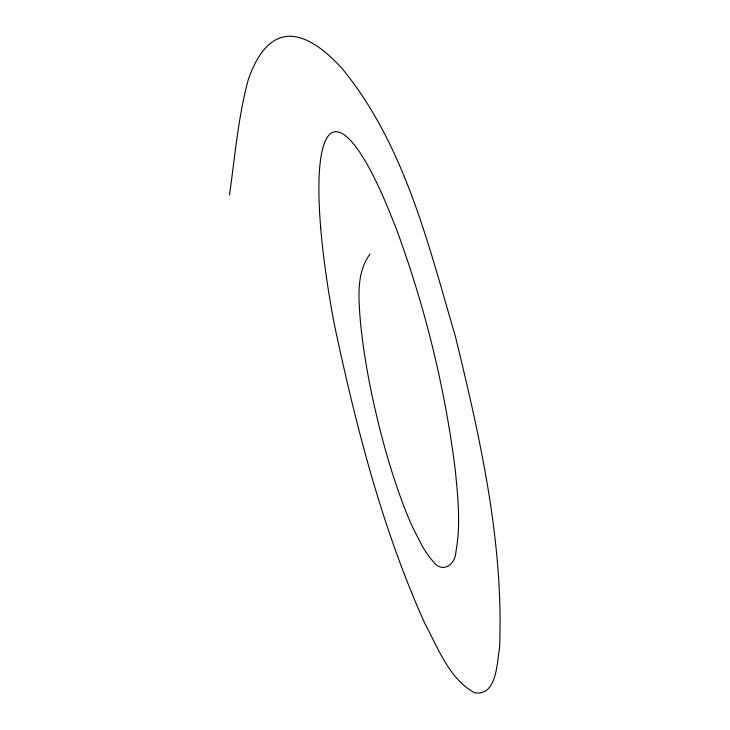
<?xml version="1.0" encoding="UTF-8"?>
<svg xmlns="http://www.w3.org/2000/svg" width="730" height="730" viewBox="0 0 730 730"><rect width="100%" height="100%" fill="white"/><g stroke="black" fill="none" stroke-linecap="round" stroke-linejoin="round"><path stroke-width="1.09" d="M229.475 195.056C234.996 156.475 238.135 117.256 248.291 79.524A871.164 159.386 76.5 0 1 342.352 68.803C404.739 145.142 428.337 244.395 455.566 337.05C480.267 438.639 503.855 542.746 499.566 647.939C496.838 662.356 497.112 696.383 474.628 692.797C448.904 678.672 438.21 648.13 424.915 623.621C381.973 528.219 355.957 426.192 334.285 324.166A251.512 46.017 76.5 0 1 326.219 275.73A251.668 46.045 76.5 0 1 320.707 227.952M369.982 254.076C358.987 268.959 358.284 288.195 359.324 305.934A153.19 28.032 76.5 0 0 361.231 329.577L362.491 340.08A163.94 29.994 76.5 0 0 364.9 356.815L366.798 368.285A153.19 28.032 76.5 0 0 372.528 397.722L375.211 409.813A163.94 29.994 76.5 0 0 379.627 428.163L382.739 440.135A153.19 28.032 76.5 0 0 391.015 468.861L394.529 479.875A163.94 29.994 76.5 0 0 399.985 495.761L403.617 505.598A153.19 28.032 76.5 0 0 412.614 527.252L422.332 546.195A175.456 32.102 76.5 0 0 432.087 560.184C441.321 574.273 455.301 565.786 455.985 551.378C460.822 524.806 457.956 497.586 455.374 470.923C444.944 386.854 424.395 303.954 394.738 224.603M320.707 227.952A251.668 46.045 76.5 0 1 326.584 138.545M335.636 131.774A251.668 46.045 76.5 0 1 377.912 185.228A251.668 46.045 76.5 0 1 394.574 224.676M326.593 138.417A251.668 46.045 76.5 0 1 335.7 131.619"/></g></svg>
